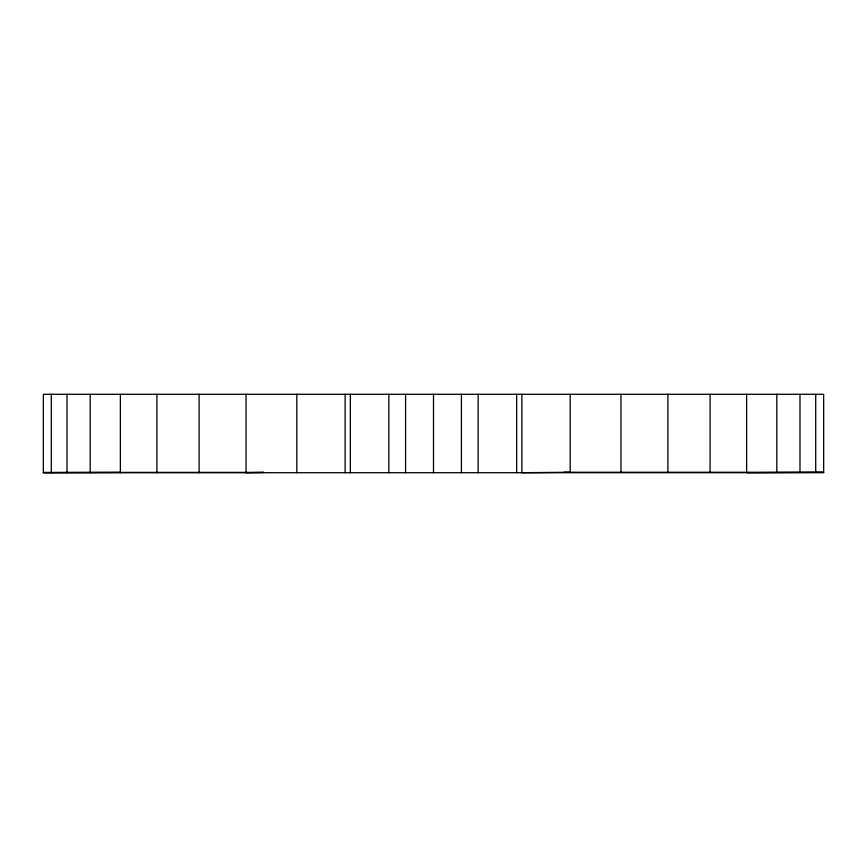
<?xml version="1.0" encoding="UTF-8"?>
<svg xmlns="http://www.w3.org/2000/svg" width="867" height="867" viewBox="0 0 867 867"><rect width="100%" height="100%" fill="white"/><g stroke="black" fill="none" stroke-linecap="round" stroke-linejoin="round"><path stroke-width="1.3" d="M747.213 472.71L823.65 472.255L563.821 472.255M43.35 472.71L823.65 472.71L823.65 394.29L43.35 394.29L43.35 472.71L119.787 472.396M43.35 472.396L263.893 472.396L246.044 472.71L246.044 394.29M815.706 394.29L815.706 472.255M799.981 394.29L799.981 472.255M776.799 394.29L776.799 472.255M746.628 394.29L746.628 472.255M710.084 394.29L710.084 472.255M667.904 394.29L667.904 472.255M620.956 394.29L620.956 472.255M570.193 394.29L570.193 472.255L521.88 472.71L521.88 394.29M516.645 394.29L516.645 472.71M478.15 394.29L478.15 472.71M461.407 394.29L461.407 472.71M433.5 394.29L433.5 472.71M405.593 394.29L405.593 472.71M388.85 394.29L388.85 472.71M350.355 394.29L350.355 472.71M345.12 394.29L345.12 472.71M296.807 394.29L296.807 472.71M199.096 394.29L199.096 472.71M156.916 394.29L156.916 472.71M120.372 394.29L120.372 472.71M90.201 394.29L90.201 472.71M67.019 394.29L67.019 472.71M51.294 394.29L51.294 472.71"/></g></svg>
